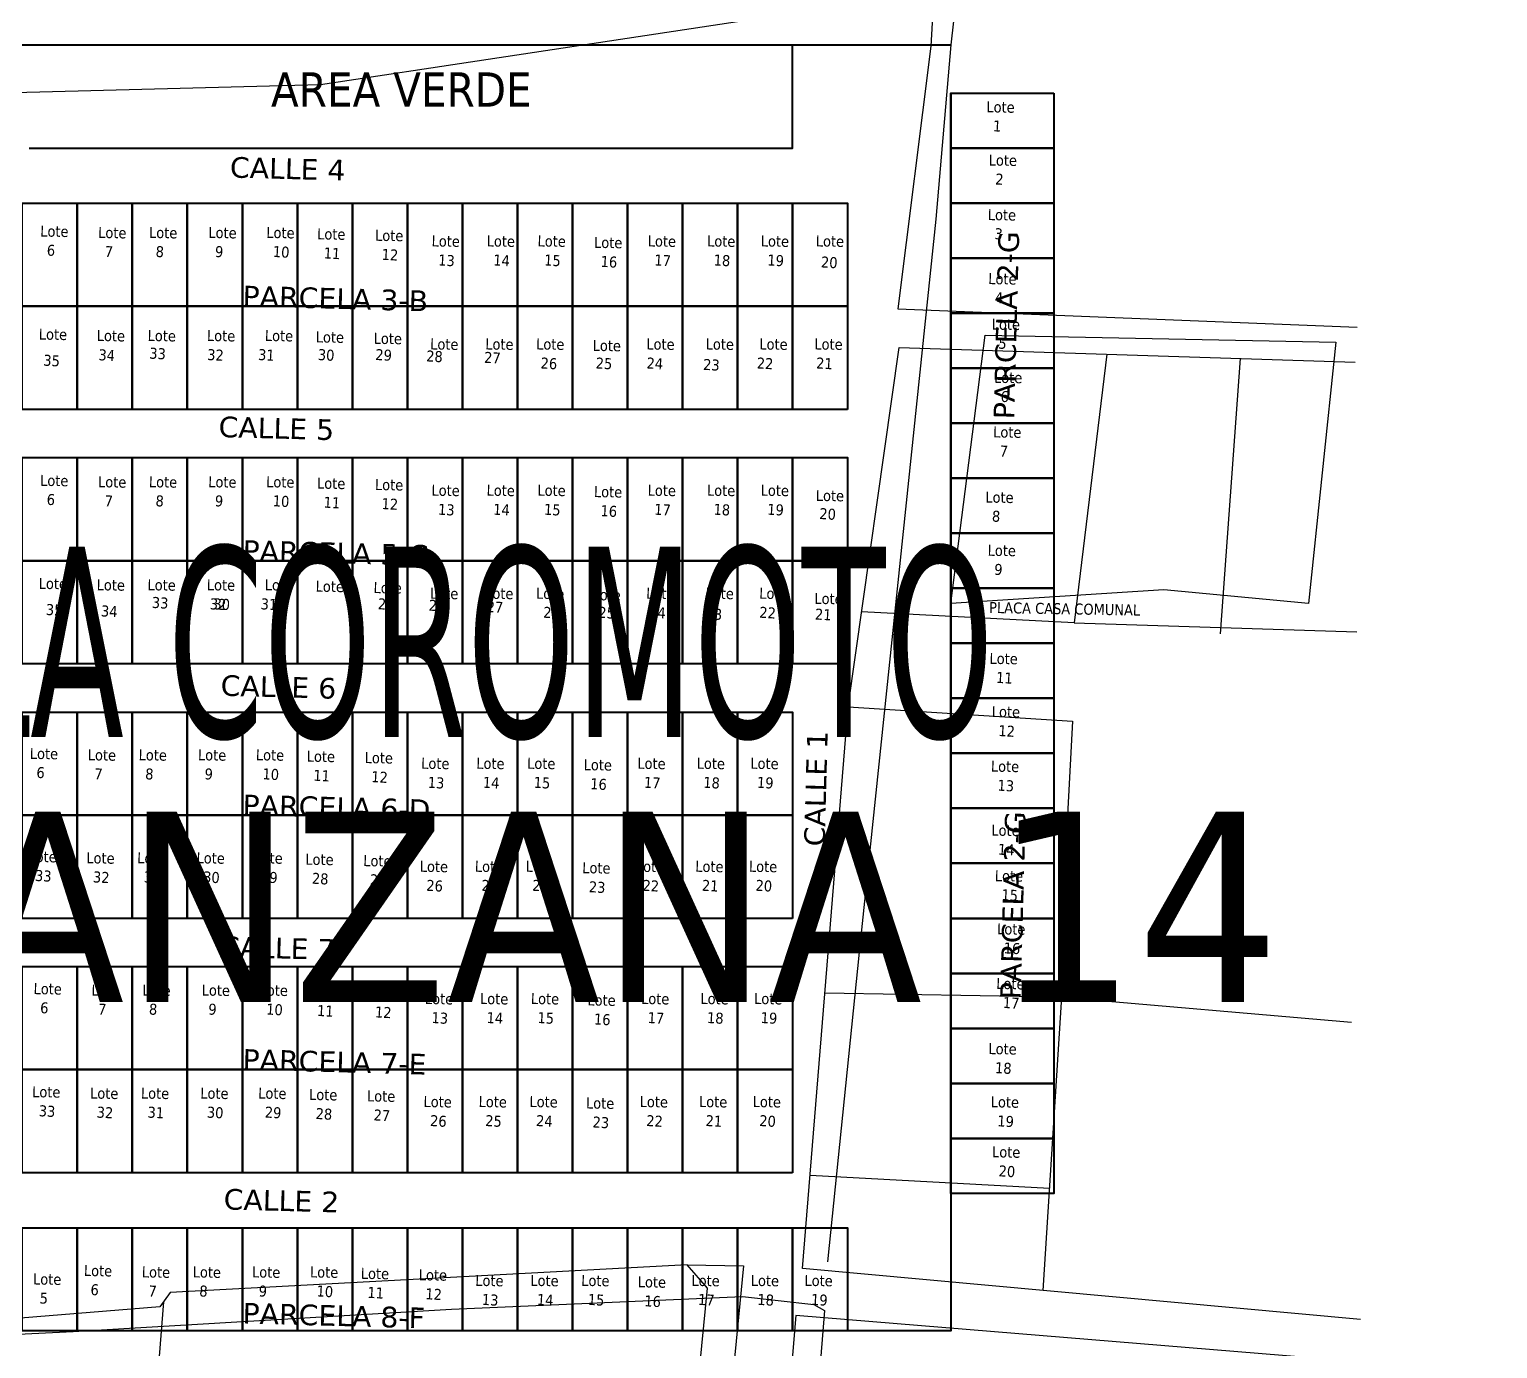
# Model space of a CAD drawing. Header units: metres. Extents: x 2 to 659295185, y -28 to 1124222152.
# Drawn here: x 659025 to 659238.5, y 1122590.6 to 1122782.5 of the extents above; entities that cross this region are included whole.
import ezdxf

# ---------------------------------------------------------------- set-up
doc = ezdxf.new("R2010")
doc.units = ezdxf.units.M
doc.header["$MEASUREMENT"] = 0
doc.linetypes.add('HIDDEN', pattern=[0.375, 0.25, -0.125])
doc.layers.add('area verde', color=76, linetype='CONTINUOUS', lineweight=13)
for name, color, linetype in [('CALLES', 1, 'CONTINUOUS'), ('MANZANA', 30, 'CONTINUOUS'), ('Parcelas', 140, 'CONTINUOUS'), ('TEXTOS', 7, 'CONTINUOUS')]:
    doc.layers.add(name, color=color, linetype=linetype)
doc.styles.add('ROMAN', font='verdana.ttf')
doc.styles.get("Standard").update_dxf_attribs({"font": 'tahoma.ttf'})

msp = doc.modelspace()

# ---------------------------------------------------------------- linework, layer by layer
at = {"layer": 'area verde', "lineweight": -3}
for points in [[(659164, 1122738), (659215, 1122737), (659211, 1122699), (659190, 1122701), (659190, 1122701), (659159, 1122699)], [(659164, 1122738), (659215, 1122737), (659211, 1122699), (659190, 1122701), (659190, 1122701), (659159, 1122699), (659164, 1122738)]]:
    msp.add_lwpolyline(points, dxfattribs=at)
at = {"layer": 'MANZANA', "lineweight": -2}
for p, q in [((659163.3398, 1122817.3838), (659159.0107, 1122780.2113)), ((659159.0107, 1122780.2113), (659156.8256, 1122754.8665)), ((659156.8256, 1122754.8665), (659145.6855, 1122648.3082)), ((659145.6855, 1122648.3082), (659141.0678, 1122603.2773)), ((659086.4143, 1122596.3987), (659128.7073, 1122598.2484)), ((659128.7073, 1122598.2484), (659139.1218, 1122597.0786)), ((659139.1218, 1122597.0786), (659140.6555, 1122596.1988)), ((659031.4228, 1122593.1594), (659086.4143, 1122596.3987)), ((659140.6555, 1122596.1988), (659135.1473, 1122529.3724)), ((658979.1606, 1122590.6099), (659031.4228, 1122593.1594))]:
    msp.add_line(p, q, dxfattribs=at)
at = {"layer": 'MANZANA'}
for points in [[(659013.3603, 1122867.19), (659015.3694, 1122773.0913), (659067.3666, 1122774.4718), (659140.5308, 1122785.5154), (659140.9539, 1122793.7243)], [(659474.0885, 1122837.4891), (659158.7441, 1122825.9522), (659156.0999, 1122780.0394), (659151.2923, 1122741.8188), (659218.1181, 1122739.1747)], [(659218.5922, 1122594.8832), (659137.4465, 1122602.3083), (659144.0761, 1122683.9843), (659151.5012, 1122736.2252), (659217.7967, 1122734.1038)], [(659181.7179, 1122735.2583), (659176.9586, 1122696.1827), (659146.0339, 1122697.7594)], [(659201.0903, 1122734.6384), (659198.1732, 1122694.5916)], [(659176.9586, 1122696.1827), (659218.0619, 1122694.8568)], [(659144.0761, 1122683.9843), (659176.6935, 1122681.8629), (659174.572, 1122641.8204)], [(659140.6997, 1122642.388), (659174.572, 1122641.8204), (659217.2663, 1122638.1078)], [(659175.0964, 1122641.7748), (659172.4197, 1122599.1081)], [(659138.5457, 1122615.85), (659173.3516, 1122613.9623)], [(658925.4466, 1122493.0788), (659114.599, 1122507.1915), (659123.6564, 1122599.4507), (659120.7075, 1122602.8209), (659045.5099, 1122598.8188), (659044.0355, 1122596.7124), (658934.9253, 1122587.8656), (658928.3955, 1122581.9678), (658925.4466, 1122493.0788)], [(659120.7075, 1122602.8209), (659128.8776, 1122602.6845), (659110.3442, 1122412.5317), (659104.7842, 1122297.9952), (659099.9655, 1122229.4216), (659089.6095, 1122109.7603)], [(659044.5401, 1122597.4334), (659036.929, 1122501.3965)]]:
    msp.add_lwpolyline(points, dxfattribs=at)
at = {"layer": 'MANZANA', "lineweight": 40}
for points in [[(659159.0107, 1122773.2108), (659159.0107, 1122593.2113), (658961.0106, 1122593.2113), (658961.0107, 1122780.2113), (659159.0107, 1122780.2113)], [(658961.0107, 1122780.2113), (659159.0107, 1122780.2113)], [(659025.0108, 1122765.2112), (659136.0107, 1122765.2112), (659136.0107, 1122780.2113)]]:
    msp.add_lwpolyline(points, dxfattribs=at)
at = {"layer": 'Parcelas', "lineweight": 40}
for points in [[(659174.0107, 1122773.2108), (659174.0107, 1122765.2108), (659159.0107, 1122765.2108), (659159.0107, 1122773.2108), (659174.0107, 1122773.2108)], [(659174.0107, 1122765.2108), (659174.0107, 1122757.2108), (659159.0107, 1122757.2108), (659159.0107, 1122765.2108), (659174.0107, 1122765.2108)], [(659032.0107, 1122742.2117), (659024.0107, 1122742.2117), (659024.0107, 1122757.2117), (659032.0107, 1122757.2117), (659032.0107, 1122742.2117)], [(659040.0107, 1122742.2117), (659032.0107, 1122742.2117), (659032.0107, 1122757.2117), (659040.0107, 1122757.2117), (659040.0107, 1122742.2117)], [(659048.0107, 1122742.2117), (659040.0107, 1122742.2117), (659040.0107, 1122757.2117), (659048.0107, 1122757.2117), (659048.0107, 1122742.2117)], [(659056.0107, 1122742.2116), (659048.0107, 1122742.2116), (659048.0107, 1122757.2116), (659056.0107, 1122757.2116), (659056.0107, 1122742.2116)], [(659064.0107, 1122742.2116), (659056.0107, 1122742.2116), (659056.0107, 1122757.2116), (659064.0107, 1122757.2116), (659064.0107, 1122742.2116)], [(659072.0107, 1122742.2116), (659064.0107, 1122742.2116), (659064.0107, 1122757.2116), (659072.0107, 1122757.2116), (659072.0107, 1122742.2116)], [(659080.0107, 1122742.2115), (659072.0107, 1122742.2115), (659072.0107, 1122757.2115), (659080.0107, 1122757.2115), (659080.0107, 1122742.2115)], [(659088.0107, 1122742.2115), (659080.0107, 1122742.2115), (659080.0107, 1122757.2115), (659088.0107, 1122757.2115), (659088.0107, 1122742.2115)], [(659096.0107, 1122742.2115), (659088.0107, 1122742.2115), (659088.0107, 1122757.2115), (659096.0107, 1122757.2115), (659096.0107, 1122742.2115)], [(659104.0107, 1122742.2115), (659096.0107, 1122742.2115), (659096.0107, 1122757.2115), (659104.0107, 1122757.2115), (659104.0107, 1122742.2115)], [(659112.0107, 1122742.2114), (659104.0107, 1122742.2114), (659104.0107, 1122757.2114), (659112.0107, 1122757.2114), (659112.0107, 1122742.2114)], [(659120.0107, 1122742.2114), (659112.0107, 1122742.2114), (659112.0107, 1122757.2114), (659120.0107, 1122757.2114), (659120.0107, 1122742.2114)], [(659128.0107, 1122742.2114), (659120.0107, 1122742.2114), (659120.0107, 1122757.2114), (659128.0107, 1122757.2114), (659128.0107, 1122742.2114)], [(659136.0107, 1122742.2113), (659128.0107, 1122742.2113), (659128.0107, 1122757.2113), (659136.0107, 1122757.2113), (659136.0107, 1122742.2113)], [(659144.0107, 1122742.2113), (659136.0107, 1122742.2113), (659136.0107, 1122757.2113), (659144.0107, 1122757.2113), (659144.0107, 1122742.2113)], [(659174.0107, 1122757.2108), (659174.0107, 1122749.2108), (659159.0107, 1122749.2108), (659159.0107, 1122757.2108), (659174.0107, 1122757.2108)], [(659174.0107, 1122749.2109), (659174.0107, 1122741.2109), (659159.0107, 1122741.2109), (659159.0107, 1122749.2109), (659174.0107, 1122749.2109)], [(659032.0107, 1122727.2117), (659024.0107, 1122727.2117), (659024.0107, 1122742.2117), (659032.0107, 1122742.2117), (659032.0107, 1122727.2117)], [(659040.0107, 1122727.2117), (659032.0107, 1122727.2117), (659032.0107, 1122742.2117), (659040.0107, 1122742.2117), (659040.0107, 1122727.2117)], [(659048.0107, 1122727.2117), (659040.0107, 1122727.2117), (659040.0107, 1122742.2117), (659048.0107, 1122742.2117), (659048.0107, 1122727.2117)], [(659056.0107, 1122727.2116), (659048.0107, 1122727.2116), (659048.0107, 1122742.2116), (659056.0107, 1122742.2116), (659056.0107, 1122727.2116)], [(659064.0107, 1122727.2116), (659056.0107, 1122727.2116), (659056.0107, 1122742.2116), (659064.0107, 1122742.2116), (659064.0107, 1122727.2116)], [(659072.0107, 1122727.2116), (659064.0107, 1122727.2116), (659064.0107, 1122742.2116), (659072.0107, 1122742.2116), (659072.0107, 1122727.2116)], [(659080.0107, 1122727.2115), (659072.0107, 1122727.2115), (659072.0107, 1122742.2115), (659080.0107, 1122742.2115), (659080.0107, 1122727.2115)], [(659088.0107, 1122727.2115), (659080.0107, 1122727.2115), (659080.0107, 1122742.2115), (659088.0107, 1122742.2115), (659088.0107, 1122727.2115)], [(659096.0107, 1122727.2115), (659088.0107, 1122727.2115), (659088.0107, 1122742.2115), (659096.0107, 1122742.2115), (659096.0107, 1122727.2115)], [(659104.0107, 1122727.2115), (659096.0107, 1122727.2115), (659096.0107, 1122742.2115), (659104.0107, 1122742.2115), (659104.0107, 1122727.2115)], [(659112.0107, 1122727.2114), (659104.0107, 1122727.2114), (659104.0107, 1122742.2114), (659112.0107, 1122742.2114), (659112.0107, 1122727.2114)], [(659120.0107, 1122727.2114), (659112.0107, 1122727.2114), (659112.0107, 1122742.2114), (659120.0107, 1122742.2114), (659120.0107, 1122727.2114)], [(659128.0107, 1122727.2114), (659120.0107, 1122727.2114), (659120.0107, 1122742.2114), (659128.0107, 1122742.2114), (659128.0107, 1122727.2114)], [(659136.0107, 1122727.2113), (659128.0107, 1122727.2113), (659128.0107, 1122742.2113), (659136.0107, 1122742.2113), (659136.0107, 1122727.2113)], [(659144.0107, 1122727.2113), (659136.0107, 1122727.2113), (659136.0107, 1122742.2113), (659144.0107, 1122742.2113), (659144.0107, 1122727.2113)], [(659174.0107, 1122741.2109), (659174.0107, 1122733.2109), (659159.0107, 1122733.2109), (659159.0107, 1122741.2109), (659174.0107, 1122741.2109)], [(659174.0107, 1122733.2109), (659174.0107, 1122725.2109), (659159.0107, 1122725.2109), (659159.0107, 1122733.2109), (659174.0107, 1122733.2109)], [(659174.0107, 1122725.211), (659174.0107, 1122717.211), (659159.0107, 1122717.211), (659159.0107, 1122725.211), (659174.0107, 1122725.211)], [(659032.0107, 1122705.2117), (659024.0107, 1122705.2117), (659024.0107, 1122720.2117), (659032.0107, 1122720.2117), (659032.0107, 1122705.2117)], [(659040.0107, 1122705.2117), (659032.0107, 1122705.2117), (659032.0107, 1122720.2117), (659040.0107, 1122720.2117), (659040.0107, 1122705.2117)], [(659048.0107, 1122705.2117), (659040.0107, 1122705.2117), (659040.0107, 1122720.2117), (659048.0107, 1122720.2117), (659048.0107, 1122705.2117)], [(659056.0107, 1122705.2116), (659048.0107, 1122705.2116), (659048.0107, 1122720.2116), (659056.0107, 1122720.2116), (659056.0107, 1122705.2116)], [(659064.0107, 1122705.2116), (659056.0107, 1122705.2116), (659056.0107, 1122720.2116), (659064.0107, 1122720.2116), (659064.0107, 1122705.2116)], [(659072.0107, 1122705.2116), (659064.0107, 1122705.2116), (659064.0107, 1122720.2116), (659072.0107, 1122720.2116), (659072.0107, 1122705.2116)], [(659080.0107, 1122705.2115), (659072.0107, 1122705.2115), (659072.0107, 1122720.2115), (659080.0107, 1122720.2115), (659080.0107, 1122705.2115)], [(659088.0107, 1122705.2115), (659080.0107, 1122705.2115), (659080.0107, 1122720.2115), (659088.0107, 1122720.2115), (659088.0107, 1122705.2115)], [(659096.0107, 1122705.2115), (659088.0107, 1122705.2115), (659088.0107, 1122720.2115), (659096.0107, 1122720.2115), (659096.0107, 1122705.2115)], [(659104.0107, 1122705.2115), (659096.0107, 1122705.2115), (659096.0107, 1122720.2115), (659104.0107, 1122720.2115), (659104.0107, 1122705.2115)], [(659112.0107, 1122705.2114), (659104.0107, 1122705.2114), (659104.0107, 1122720.2114), (659112.0107, 1122720.2114), (659112.0107, 1122705.2114)], [(659120.0107, 1122705.2114), (659112.0107, 1122705.2114), (659112.0107, 1122720.2114), (659120.0107, 1122720.2114), (659120.0107, 1122705.2114)], [(659128.0107, 1122705.2114), (659120.0107, 1122705.2114), (659120.0107, 1122720.2114), (659128.0107, 1122720.2114), (659128.0107, 1122705.2114)], [(659136.0107, 1122705.2113), (659128.0107, 1122705.2113), (659128.0107, 1122720.2113), (659136.0107, 1122720.2113), (659136.0107, 1122705.2113)], [(659144.0107, 1122705.2113), (659136.0107, 1122705.2113), (659136.0107, 1122720.2113), (659144.0107, 1122720.2113), (659144.0107, 1122705.2113)], [(659174.0107, 1122717.211), (659174.0107, 1122709.211), (659159.0107, 1122709.211), (659159.0107, 1122717.211), (659174.0107, 1122717.211)], [(659174.0107, 1122709.211), (659174.0107, 1122701.211), (659159.0107, 1122701.211), (659159.0107, 1122709.211), (659174.0107, 1122709.211)], [(659032.0107, 1122690.2117), (659024.0107, 1122690.2117), (659024.0107, 1122705.2117), (659032.0107, 1122705.2117), (659032.0107, 1122690.2117)], [(659040.0107, 1122690.2117), (659032.0107, 1122690.2117), (659032.0107, 1122705.2117), (659040.0107, 1122705.2117), (659040.0107, 1122690.2117)], [(659048.0107, 1122690.2117), (659040.0107, 1122690.2117), (659040.0107, 1122705.2117), (659048.0107, 1122705.2117), (659048.0107, 1122690.2117)], [(659056.0107, 1122690.2116), (659048.0107, 1122690.2116), (659048.0107, 1122705.2116), (659056.0107, 1122705.2116), (659056.0107, 1122690.2116)], [(659064.0107, 1122690.2116), (659056.0107, 1122690.2116), (659056.0107, 1122705.2116), (659064.0107, 1122705.2116), (659064.0107, 1122690.2116)], [(659072.0107, 1122690.2116), (659064.0107, 1122690.2116), (659064.0107, 1122705.2116), (659072.0107, 1122705.2116), (659072.0107, 1122690.2116)], [(659080.0107, 1122690.2115), (659072.0107, 1122690.2115), (659072.0107, 1122705.2115), (659080.0107, 1122705.2115), (659080.0107, 1122690.2115)], [(659088.0107, 1122690.2115), (659080.0107, 1122690.2115), (659080.0107, 1122705.2115), (659088.0107, 1122705.2115), (659088.0107, 1122690.2115)], [(659096.0107, 1122690.2115), (659088.0107, 1122690.2115), (659088.0107, 1122705.2115), (659096.0107, 1122705.2115), (659096.0107, 1122690.2115)], [(659104.0107, 1122690.2115), (659096.0107, 1122690.2115), (659096.0107, 1122705.2115), (659104.0107, 1122705.2115), (659104.0107, 1122690.2115)], [(659112.0107, 1122690.2114), (659104.0107, 1122690.2114), (659104.0107, 1122705.2114), (659112.0107, 1122705.2114), (659112.0107, 1122690.2114)], [(659120.0107, 1122690.2114), (659112.0107, 1122690.2114), (659112.0107, 1122705.2114), (659120.0107, 1122705.2114), (659120.0107, 1122690.2114)], [(659128.0107, 1122690.2114), (659120.0107, 1122690.2114), (659120.0107, 1122705.2114), (659128.0107, 1122705.2114), (659128.0107, 1122690.2114)], [(659136.0107, 1122690.2113), (659128.0107, 1122690.2113), (659128.0107, 1122705.2113), (659136.0107, 1122705.2113), (659136.0107, 1122690.2113)], [(659144.0107, 1122690.2113), (659136.0107, 1122690.2113), (659136.0107, 1122705.2113), (659144.0107, 1122705.2113), (659144.0107, 1122690.2113)], [(659174.0108, 1122701.211), (659174.0108, 1122693.211), (659159.0108, 1122693.211), (659159.0108, 1122701.211), (659174.0108, 1122701.211)], [(659174.0107, 1122693.211), (659174.0107, 1122685.211), (659159.0107, 1122685.211), (659159.0107, 1122693.211), (659174.0107, 1122693.211)], [(659174.0107, 1122685.211), (659174.0107, 1122677.211), (659159.0107, 1122677.211), (659159.0107, 1122685.211), (659174.0107, 1122685.211)], [(659032.0107, 1122668.2117), (659024.0107, 1122668.2117), (659024.0107, 1122683.2117), (659032.0107, 1122683.2117), (659032.0107, 1122668.2117)], [(659040.0107, 1122668.2116), (659032.0107, 1122668.2116), (659032.0107, 1122683.2116), (659040.0107, 1122683.2116), (659040.0107, 1122668.2116)], [(659048.0107, 1122668.2116), (659040.0107, 1122668.2116), (659040.0107, 1122683.2116), (659048.0107, 1122683.2116), (659048.0107, 1122668.2116)], [(659056.0107, 1122668.2116), (659048.0107, 1122668.2116), (659048.0107, 1122683.2116), (659056.0107, 1122683.2116), (659056.0107, 1122668.2116)], [(659064.0107, 1122668.2116), (659056.0107, 1122668.2116), (659056.0107, 1122683.2116), (659064.0107, 1122683.2116), (659064.0107, 1122668.2116)], [(659072.0107, 1122668.2115), (659064.0107, 1122668.2115), (659064.0107, 1122683.2115), (659072.0107, 1122683.2115), (659072.0107, 1122668.2115)], [(659080.0107, 1122668.2115), (659072.0107, 1122668.2115), (659072.0107, 1122683.2115), (659080.0107, 1122683.2115), (659080.0107, 1122668.2115)], [(659088.0107, 1122668.2115), (659080.0107, 1122668.2115), (659080.0107, 1122683.2115), (659088.0107, 1122683.2115), (659088.0107, 1122668.2115)], [(659096.0107, 1122668.2115), (659088.0107, 1122668.2115), (659088.0107, 1122683.2115), (659096.0107, 1122683.2115), (659096.0107, 1122668.2115)], [(659104.0107, 1122668.2114), (659096.0107, 1122668.2114), (659096.0107, 1122683.2114), (659104.0107, 1122683.2114), (659104.0107, 1122668.2114)], [(659112.0107, 1122668.2114), (659104.0107, 1122668.2114), (659104.0107, 1122683.2114), (659112.0107, 1122683.2114), (659112.0107, 1122668.2114)], [(659120.0107, 1122668.2114), (659112.0107, 1122668.2114), (659112.0107, 1122683.2114), (659120.0107, 1122683.2114), (659120.0107, 1122668.2114)], [(659128.0107, 1122668.2113), (659120.0107, 1122668.2113), (659120.0107, 1122683.2113), (659128.0107, 1122683.2113), (659128.0107, 1122668.2113)], [(659136.0107, 1122668.2113), (659128.0107, 1122668.2113), (659128.0107, 1122683.2113), (659136.0107, 1122683.2113), (659136.0107, 1122668.2113)], [(659174.0107, 1122677.2111), (659174.0107, 1122669.2111), (659159.0107, 1122669.2111), (659159.0107, 1122677.2111), (659174.0107, 1122677.2111)], [(659174.0107, 1122669.2111), (659174.0107, 1122661.2111), (659159.0107, 1122661.2111), (659159.0107, 1122669.2111), (659174.0107, 1122669.2111)], [(659032.0107, 1122653.2117), (659024.0107, 1122653.2117), (659024.0107, 1122668.2117), (659032.0107, 1122668.2117), (659032.0107, 1122653.2117)], [(659040.0107, 1122653.2116), (659032.0107, 1122653.2116), (659032.0107, 1122668.2116), (659040.0107, 1122668.2116), (659040.0107, 1122653.2116)], [(659048.0107, 1122653.2116), (659040.0107, 1122653.2116), (659040.0107, 1122668.2116), (659048.0107, 1122668.2116), (659048.0107, 1122653.2116)], [(659056.0107, 1122653.2116), (659048.0107, 1122653.2116), (659048.0107, 1122668.2116), (659056.0107, 1122668.2116), (659056.0107, 1122653.2116)], [(659064.0107, 1122653.2116), (659056.0107, 1122653.2116), (659056.0107, 1122668.2116), (659064.0107, 1122668.2116), (659064.0107, 1122653.2116)], [(659072.0107, 1122653.2115), (659064.0107, 1122653.2115), (659064.0107, 1122668.2115), (659072.0107, 1122668.2115), (659072.0107, 1122653.2115)], [(659080.0107, 1122653.2115), (659072.0107, 1122653.2115), (659072.0107, 1122668.2115), (659080.0107, 1122668.2115), (659080.0107, 1122653.2115)], [(659088.0107, 1122653.2115), (659080.0107, 1122653.2115), (659080.0107, 1122668.2115), (659088.0107, 1122668.2115), (659088.0107, 1122653.2115)], [(659096.0107, 1122653.2115), (659088.0107, 1122653.2115), (659088.0107, 1122668.2115), (659096.0107, 1122668.2115), (659096.0107, 1122653.2115)], [(659104.0107, 1122653.2114), (659096.0107, 1122653.2114), (659096.0107, 1122668.2114), (659104.0107, 1122668.2114), (659104.0107, 1122653.2114)], [(659112.0107, 1122653.2114), (659104.0107, 1122653.2114), (659104.0107, 1122668.2114), (659112.0107, 1122668.2114), (659112.0107, 1122653.2114)], [(659120.0107, 1122653.2114), (659112.0107, 1122653.2114), (659112.0107, 1122668.2114), (659120.0107, 1122668.2114), (659120.0107, 1122653.2114)], [(659128.0107, 1122653.2113), (659120.0107, 1122653.2113), (659120.0107, 1122668.2113), (659128.0107, 1122668.2113), (659128.0107, 1122653.2113)], [(659136.0107, 1122653.2113), (659128.0107, 1122653.2113), (659128.0107, 1122668.2113), (659136.0107, 1122668.2113), (659136.0107, 1122653.2113)], [(659174.0107, 1122661.2111), (659174.0107, 1122653.2111), (659159.0107, 1122653.2111), (659159.0107, 1122661.2111), (659174.0107, 1122661.2111)], [(659174.0107, 1122653.2112), (659174.0107, 1122645.2112), (659159.0107, 1122645.2112), (659159.0107, 1122653.2112), (659174.0107, 1122653.2112)], [(659032.0107, 1122631.2117), (659024.0107, 1122631.2117), (659024.0107, 1122646.2117), (659032.0107, 1122646.2117), (659032.0107, 1122631.2117)], [(659040.0107, 1122631.2116), (659032.0107, 1122631.2116), (659032.0107, 1122646.2116), (659040.0107, 1122646.2116), (659040.0107, 1122631.2116)], [(659048.0107, 1122631.2116), (659040.0107, 1122631.2116), (659040.0107, 1122646.2116), (659048.0107, 1122646.2116), (659048.0107, 1122631.2116)], [(659056.0107, 1122631.2116), (659048.0107, 1122631.2116), (659048.0107, 1122646.2116), (659056.0107, 1122646.2116), (659056.0107, 1122631.2116)], [(659064.0107, 1122631.2116), (659056.0107, 1122631.2116), (659056.0107, 1122646.2116), (659064.0107, 1122646.2116), (659064.0107, 1122631.2116)], [(659072.0107, 1122631.2115), (659064.0107, 1122631.2115), (659064.0107, 1122646.2115), (659072.0107, 1122646.2115), (659072.0107, 1122631.2115)], [(659080.0107, 1122631.2115), (659072.0107, 1122631.2115), (659072.0107, 1122646.2115), (659080.0107, 1122646.2115), (659080.0107, 1122631.2115)], [(659088.0107, 1122631.2115), (659080.0107, 1122631.2115), (659080.0107, 1122646.2115), (659088.0107, 1122646.2115), (659088.0107, 1122631.2115)], [(659096.0107, 1122631.2115), (659088.0107, 1122631.2115), (659088.0107, 1122646.2115), (659096.0107, 1122646.2115), (659096.0107, 1122631.2115)], [(659104.0107, 1122631.2114), (659096.0107, 1122631.2114), (659096.0107, 1122646.2114), (659104.0107, 1122646.2114), (659104.0107, 1122631.2114)], [(659112.0107, 1122631.2114), (659104.0107, 1122631.2114), (659104.0107, 1122646.2114), (659112.0107, 1122646.2114), (659112.0107, 1122631.2114)], [(659120.0107, 1122631.2114), (659112.0107, 1122631.2114), (659112.0107, 1122646.2114), (659120.0107, 1122646.2114), (659120.0107, 1122631.2114)], [(659128.0107, 1122631.2113), (659120.0107, 1122631.2113), (659120.0107, 1122646.2113), (659128.0107, 1122646.2113), (659128.0107, 1122631.2113)], [(659136.0107, 1122631.2113), (659128.0107, 1122631.2113), (659128.0107, 1122646.2113), (659136.0107, 1122646.2113), (659136.0107, 1122631.2113)], [(659174.0107, 1122645.2112), (659174.0107, 1122637.2112), (659159.0107, 1122637.2112), (659159.0107, 1122645.2112), (659174.0107, 1122645.2112)], [(659174.0107, 1122637.2112), (659174.0107, 1122629.2112), (659159.0107, 1122629.2112), (659159.0107, 1122637.2112), (659174.0107, 1122637.2112)], [(659032.0107, 1122616.2117), (659024.0107, 1122616.2117), (659024.0107, 1122631.2117), (659032.0107, 1122631.2117), (659032.0107, 1122616.2117)], [(659040.0107, 1122616.2116), (659032.0107, 1122616.2116), (659032.0107, 1122631.2116), (659040.0107, 1122631.2116), (659040.0107, 1122616.2116)], [(659048.0107, 1122616.2116), (659040.0107, 1122616.2116), (659040.0107, 1122631.2116), (659048.0107, 1122631.2116), (659048.0107, 1122616.2116)], [(659056.0107, 1122616.2116), (659048.0107, 1122616.2116), (659048.0107, 1122631.2116), (659056.0107, 1122631.2116), (659056.0107, 1122616.2116)], [(659064.0107, 1122616.2116), (659056.0107, 1122616.2116), (659056.0107, 1122631.2116), (659064.0107, 1122631.2116), (659064.0107, 1122616.2116)], [(659072.0107, 1122616.2115), (659064.0107, 1122616.2115), (659064.0107, 1122631.2115), (659072.0107, 1122631.2115), (659072.0107, 1122616.2115)], [(659080.0107, 1122616.2115), (659072.0107, 1122616.2115), (659072.0107, 1122631.2115), (659080.0107, 1122631.2115), (659080.0107, 1122616.2115)], [(659088.0107, 1122616.2115), (659080.0107, 1122616.2115), (659080.0107, 1122631.2115), (659088.0107, 1122631.2115), (659088.0107, 1122616.2115)], [(659096.0107, 1122616.2115), (659088.0107, 1122616.2115), (659088.0107, 1122631.2115), (659096.0107, 1122631.2115), (659096.0107, 1122616.2115)], [(659104.0107, 1122616.2114), (659096.0107, 1122616.2114), (659096.0107, 1122631.2114), (659104.0107, 1122631.2114), (659104.0107, 1122616.2114)], [(659112.0107, 1122616.2114), (659104.0107, 1122616.2114), (659104.0107, 1122631.2114), (659112.0107, 1122631.2114), (659112.0107, 1122616.2114)], [(659120.0107, 1122616.2114), (659112.0107, 1122616.2114), (659112.0107, 1122631.2114), (659120.0107, 1122631.2114), (659120.0107, 1122616.2114)], [(659128.0107, 1122616.2113), (659120.0107, 1122616.2113), (659120.0107, 1122631.2113), (659128.0107, 1122631.2113), (659128.0107, 1122616.2113)], [(659136.0107, 1122616.2113), (659128.0107, 1122616.2113), (659128.0107, 1122631.2113), (659136.0107, 1122631.2113), (659136.0107, 1122616.2113)], [(659174.0107, 1122629.2112), (659174.0107, 1122621.2112), (659159.0107, 1122621.2112), (659159.0107, 1122629.2112), (659174.0107, 1122629.2112)], [(659174.0107, 1122621.2113), (659174.0107, 1122613.2113), (659159.0107, 1122613.2113), (659159.0107, 1122621.2113), (659174.0107, 1122621.2113)], [(659032.0107, 1122593.2117), (659024.0107, 1122593.2117), (659024.0107, 1122608.2117), (659032.0107, 1122608.2117), (659032.0107, 1122593.2117)], [(659040.0107, 1122593.2116), (659032.0107, 1122593.2116), (659032.0107, 1122608.2116), (659040.0107, 1122608.2116), (659040.0107, 1122593.2116)], [(659048.0107, 1122593.2116), (659040.0107, 1122593.2116), (659040.0107, 1122608.2116), (659048.0107, 1122608.2116), (659048.0107, 1122593.2116)], [(659056.0107, 1122593.2116), (659048.0107, 1122593.2116), (659048.0107, 1122608.2116), (659056.0107, 1122608.2116), (659056.0107, 1122593.2116)], [(659064.0107, 1122593.2116), (659056.0107, 1122593.2116), (659056.0107, 1122608.2116), (659064.0107, 1122608.2116), (659064.0107, 1122593.2116)], [(659072.0107, 1122593.2115), (659064.0107, 1122593.2115), (659064.0107, 1122608.2115), (659072.0107, 1122608.2115), (659072.0107, 1122593.2115)], [(659080.0107, 1122593.2115), (659072.0107, 1122593.2115), (659072.0107, 1122608.2115), (659080.0107, 1122608.2115), (659080.0107, 1122593.2115)], [(659088.0107, 1122593.2115), (659080.0107, 1122593.2115), (659080.0107, 1122608.2115), (659088.0107, 1122608.2115), (659088.0107, 1122593.2115)], [(659096.0107, 1122593.2114), (659088.0107, 1122593.2114), (659088.0107, 1122608.2114), (659096.0107, 1122608.2114), (659096.0107, 1122593.2114)], [(659104.0107, 1122593.2114), (659096.0107, 1122593.2114), (659096.0107, 1122608.2114), (659104.0107, 1122608.2114), (659104.0107, 1122593.2114)], [(659112.0107, 1122593.2114), (659104.0107, 1122593.2114), (659104.0107, 1122608.2114), (659112.0107, 1122608.2114), (659112.0107, 1122593.2114)], [(659120.0107, 1122593.2114), (659112.0107, 1122593.2114), (659112.0107, 1122608.2114), (659120.0107, 1122608.2114), (659120.0107, 1122593.2114)], [(659128.0107, 1122593.2113), (659120.0107, 1122593.2113), (659120.0107, 1122608.2113), (659128.0107, 1122608.2113), (659128.0107, 1122593.2113)], [(659136.0107, 1122593.2113), (659128.0107, 1122593.2113), (659128.0107, 1122608.2113), (659136.0107, 1122608.2113), (659136.0107, 1122593.2113)], [(659144.0107, 1122593.2113), (659136.0107, 1122593.2113), (659136.0107, 1122608.2113), (659144.0107, 1122608.2113), (659144.0107, 1122593.2113)]]:
    msp.add_lwpolyline(points, dxfattribs=at)
at = {"layer": 'Parcelas'}
msp.add_lwpolyline([(659218.4432, 1122588.7082), (659136.5053, 1122595.4486), (659128.9223, 1122505.0851), (659194.2199, 1122491.6043), (659218.4432, 1122489.7086)], dxfattribs=at)

# ---------------------------------------------------------------- texts
at = {"layer": 'CALLES', "color": 0, "style": 'ROMAN'}
for s, rotation, p in [('CALLE 4', 358.449053, (659054.1751, 1122760.937)), ('PARCELA 2-G', 88.449053, (659168.2245, 1122725.7474)), ('PARCELA 3-B', 358.449053, (659056.0107, 1122742.2116)), ('CALLE 5', 358.449053, (659052.5244, 1122723.2013)), ('PARCELA 5-C', 358.449053, (659056.0107, 1122705.2116)), ('CALLE 6', 358.449053, (659052.8283, 1122685.5935)), ('CALLE 1', 88.449053, (659140.6724, 1122663.6484)), ('PARCELA 6-D', 358.449053, (659056.0107, 1122668.2116)), ('PARCELA 2-G', 88.449053, (659169.1766, 1122641.3995)), ('CALLE 7', 358.449053, (659052.7226, 1122647.6169)), ('PARCELA 7-E', 358.449053, (659056.0107, 1122631.2116)), ('CALLE 2', 358.449053, (659053.264, 1122610.8951)), ('PARCELA 8-F', 358.449053, (659056.0107, 1122594.3154))]:
    msp.add_text(s, height=3, rotation=rotation, dxfattribs=at).set_placement(p)
at = {"layer": 'Parcelas', "lineweight": -2}
for s, rotation, p in [('Lote', 358.999452, (659164.1821, 1122770.4124)), ('1', 356.605248, (659165.1155, 1122767.6568)), ('Lote', 358.999452, (659164.5144, 1122762.679)), ('2', 356.605248, (659165.4478, 1122759.9234)), ('Lote', 358.999452, (659164.3863, 1122754.7402)), ('Lote', 358.999452, (659026.6169, 1122752.3495)), ('Lote', 358.999452, (659035.0389, 1122752.1443)), ('Lote', 358.999452, (659042.4338, 1122752.1443)), ('Lote', 358.999452, (659051.0611, 1122752.1443)), ('Lote', 358.999452, (659059.4831, 1122752.1443)), ('Lote', 358.999452, (659066.878, 1122751.9391)), ('Lote', 358.999452, (659075.2999, 1122751.7339)), ('Lote', 358.999452, (659083.5164, 1122750.913)), ('Lote', 358.999452, (659091.5276, 1122750.913)), ('Lote', 358.999452, (659098.9224, 1122750.913)), ('Lote', 358.999452, (659114.9446, 1122750.913)), ('Lote', 358.999452, (659123.572, 1122750.913)), ('Lote', 358.999452, (659131.3777, 1122750.913)), ('Lote', 358.999452, (659139.3777, 1122750.913)), ('3', 356.605248, (659165.3197, 1122751.9846)), ('6', 356.605248, (659027.5503, 1122749.5939)), ('7', 356.605248, (659035.9723, 1122749.3887)), ('8', 356.605248, (659043.3672, 1122749.3887)), ('9', 356.605248, (659051.9945, 1122749.3887)), ('10', 356.605248, (659060.4165, 1122749.3887)), ('11', 356.605248, (659067.8114, 1122749.1834)), ('12', 356.605248, (659076.2333, 1122748.9782)), ('Lote', 358.999452, (659107.139, 1122750.7078)), ('13', 356.605248, (659084.4498, 1122748.1573)), ('14', 356.605248, (659092.461, 1122748.1573)), ('15', 356.605248, (659099.8558, 1122748.1573)), ('16', 356.605248, (659108.0724, 1122747.9521)), ('17', 356.605248, (659115.878, 1122748.1573)), ('18', 356.605248, (659124.5054, 1122748.1573)), ('19', 356.605248, (659132.3111, 1122748.1573)), ('20', 356.605248, (659140.1057, 1122747.8674)), ('Lote', 358.999452, (659164.4517, 1122745.4329)), ('4', 356.605248, (659165.3851, 1122742.6773)), ('Lote', 358.999452, (659164.9589, 1122738.8158)), ('Lote', 358.999452, (659026.4115, 1122737.3681)), ('Lote', 358.999452, (659034.8335, 1122737.1629)), ('Lote', 358.999452, (659042.2284, 1122737.1629)), ('Lote', 358.999452, (659050.8557, 1122737.1629)), ('Lote', 358.999452, (659059.2777, 1122737.1629)), ('Lote', 358.999452, (659066.6726, 1122736.9577)), ('Lote', 358.999452, (659075.0945, 1122736.7525)), ('Lote', 358.999452, (659083.3111, 1122735.9315)), ('Lote', 358.999452, (659091.3222, 1122735.9315)), ('Lote', 358.999452, (659098.717, 1122735.9315)), ('Lote', 358.999452, (659114.7392, 1122735.9315)), ('Lote', 358.999452, (659123.3666, 1122735.9315)), ('Lote', 358.999452, (659131.1723, 1122735.9315)), ('Lote', 358.999452, (659139.1723, 1122735.9315)), ('5', 356.605248, (659165.8923, 1122736.0601)), ('34', 356.605248, (659035.0494, 1122734.3788)), ('33', 356.605248, (659042.4443, 1122734.6125)), ('32', 356.605248, (659050.8663, 1122734.4072)), ('31', 356.605248, (659058.2611, 1122734.4072)), ('30', 356.605248, (659066.9557, 1122734.4072)), ('29', 356.605248, (659075.3105, 1122734.4072)), ('28', 356.605248, (659082.7053, 1122734.202)), ('27', 356.605248, (659091.1272, 1122733.9968)), ('Lote', 358.999452, (659106.9336, 1122735.7263)), ('35', 356.605248, (659027.0383, 1122733.5863)), ('26', 356.605248, (659099.3438, 1122733.1759)), ('25', 356.605248, (659107.3549, 1122733.1759)), ('24', 356.605248, (659114.7498, 1122733.1759)), ('23', 356.605248, (659122.9664, 1122732.9707)), ('22', 356.605248, (659130.772, 1122733.1759)), ('21', 356.605248, (659139.3994, 1122733.1759)), ('Lote', 358.999452, (659165.2912, 1122731.0823)), ('6', 356.605248, (659166.2246, 1122728.3267)), ('Lote', 358.999452, (659165.1631, 1122723.1436)), ('7', 356.605248, (659166.0965, 1122720.3879)), ('Lote', 358.999452, (659026.5992, 1122716.1046)), ('Lote', 358.999452, (659035.0212, 1122715.8994)), ('Lote', 358.999452, (659042.416, 1122715.8994)), ('Lote', 358.999452, (659051.0434, 1122715.8994)), ('Lote', 358.999452, (659059.4654, 1122715.8994)), ('Lote', 358.999452, (659066.8602, 1122715.6942)), ('Lote', 358.999452, (659075.2821, 1122715.489)), ('Lote', 358.999452, (659083.4987, 1122714.6681)), ('Lote', 358.999452, (659091.5098, 1122714.6681)), ('Lote', 358.999452, (659098.9047, 1122714.6681)), ('Lote', 358.999452, (659114.9269, 1122714.6681)), ('Lote', 358.999452, (659123.5543, 1122714.6681)), ('Lote', 358.999452, (659131.36, 1122714.6681)), ('6', 356.605248, (659027.5326, 1122713.349)), ('7', 356.605248, (659035.9546, 1122713.1437)), ('8', 356.605248, (659043.3494, 1122713.1437)), ('9', 356.605248, (659051.9768, 1122713.1437)), ('10', 356.605248, (659060.3988, 1122713.1437)), ('11', 356.605248, (659067.7936, 1122712.9385)), ('12', 356.605248, (659076.2155, 1122712.7333)), ('Lote', 358.999452, (659107.1212, 1122714.4628)), ('Lote', 358.999452, (659139.3777, 1122713.913)), ('Lote', 358.999452, (659164.027, 1122713.6677)), ('13', 356.605248, (659084.4321, 1122711.9124)), ('14', 356.605248, (659092.4432, 1122711.9124)), ('15', 356.605248, (659099.8381, 1122711.9124)), ('16', 356.605248, (659108.0546, 1122711.7072)), ('17', 356.605248, (659115.8603, 1122711.9124)), ('18', 356.605248, (659124.4877, 1122711.9124)), ('19', 356.605248, (659132.2934, 1122711.9124)), ('20', 356.605248, (659139.8688, 1122711.284)), ('8', 356.605248, (659164.9604, 1122710.9121)), ('Lote', 358.999452, (659164.3593, 1122705.9343)), ('9', 356.605248, (659165.2927, 1122703.1786)), ('Lote', 358.999452, (659026.3938, 1122701.1232)), ('Lote', 358.999452, (659034.8158, 1122700.918)), ('Lote', 358.999452, (659042.2106, 1122700.918)), ('Lote', 358.999452, (659050.838, 1122700.918)), ('Lote', 358.999452, (659059.26, 1122700.918)), ('Lote', 358.999452, (659066.6548, 1122700.7128)), ('Lote', 358.999452, (659075.0767, 1122700.5075)), ('Lote', 358.999452, (659083.2933, 1122699.6866)), ('Lote', 358.999452, (659091.3044, 1122699.6866)), ('Lote', 358.999452, (659098.6993, 1122699.6866)), ('Lote', 358.999452, (659114.7215, 1122699.6866)), ('Lote', 358.999452, (659123.3489, 1122699.6866)), ('Lote', 358.999452, (659131.1546, 1122699.6866)), ('33', 356.605248, (659042.8158, 1122698.3675)), ('32', 356.605248, (659051.2378, 1122698.1623)), ('30', 356.605248, (659051.7714, 1122698.1623)), ('31', 356.605248, (659058.6326, 1122698.1623)), ('29', 356.605248, (659075.682, 1122698.1623)), ('28', 356.605248, (659083.0768, 1122697.9571)), ('27', 356.605248, (659091.4987, 1122697.7519)), ('Lote', 358.999452, (659106.9158, 1122699.4814)), ('Lote', 358.999452, (659139.1723, 1122698.9315)), ('PLACA CASA COMUNAL', 358.999452, (659164.5763, 1122697.6162)), ('35', 356.605248, (659027.4099, 1122697.3414)), ('34', 356.605248, (659035.421, 1122697.1362)), ('26', 356.605248, (659099.7153, 1122696.931)), ('25', 356.605248, (659107.7264, 1122696.931)), ('24', 356.605248, (659115.1213, 1122696.931)), ('23', 356.605248, (659123.3379, 1122696.7258)), ('22', 356.605248, (659131.1435, 1122696.931)), ('21', 356.605248, (659139.2309, 1122696.6642)), ('Lote', 358.999452, (659164.6329, 1122690.2159)), ('11', 356.605248, (659165.5663, 1122687.4603)), ('Lote', 358.999452, (659164.9652, 1122682.4825)), ('12', 356.605248, (659165.8986, 1122679.7269)), ('Lote', 358.999452, (659025.1028, 1122676.4024)), ('Lote', 358.999452, (659033.5247, 1122676.1972)), ('Lote', 358.999452, (659040.9196, 1122676.1972)), ('Lote', 358.999452, (659049.5469, 1122676.1972)), ('Lote', 358.999452, (659057.9689, 1122676.1972)), ('Lote', 358.999452, (659065.3638, 1122675.992)), ('Lote', 358.999452, (659073.7857, 1122675.7867)), ('Lote', 358.999452, (659082.0023, 1122674.9658)), ('Lote', 358.999452, (659090.0134, 1122674.9658)), ('Lote', 358.999452, (659097.4082, 1122674.9658)), ('Lote', 358.999452, (659105.6248, 1122674.7606)), ('Lote', 358.999452, (659113.4305, 1122674.9658)), ('Lote', 358.999452, (659122.0578, 1122674.9658)), ('Lote', 358.999452, (659129.8635, 1122674.9658)), ('Lote', 358.999452, (659164.8371, 1122674.5437)), ('6', 356.605248, (659026.0362, 1122673.6468)), ('7', 356.605248, (659034.4581, 1122673.4415)), ('8', 356.605248, (659041.853, 1122673.4415)), ('9', 356.605248, (659050.4803, 1122673.4415)), ('10', 356.605248, (659058.9023, 1122673.4415)), ('11', 356.605248, (659066.2972, 1122673.2363)), ('12', 356.605248, (659074.7191, 1122673.0311)), ('13', 356.605248, (659082.9357, 1122672.2102)), ('14', 356.605248, (659090.9468, 1122672.2102)), ('15', 356.605248, (659098.3416, 1122672.2102)), ('16', 356.605248, (659106.5582, 1122672.005)), ('17', 356.605248, (659114.3639, 1122672.2102)), ('18', 356.605248, (659122.9912, 1122672.2102)), ('19', 356.605248, (659130.7969, 1122672.2102)), ('13', 356.605248, (659165.7705, 1122671.7881)), ('Lote', 358.999452, (659164.9024, 1122665.2364)), ('Lote', 358.999452, (659024.8974, 1122661.421)), ('Lote', 358.999452, (659033.3193, 1122661.2158)), ('Lote', 358.999452, (659040.7142, 1122661.2158)), ('Lote', 358.999452, (659049.3416, 1122661.2158)), ('Lote', 358.999452, (659057.7635, 1122661.2158)), ('14', 356.605248, (659165.8358, 1122662.4808)), ('Lote', 358.999452, (659065.1584, 1122661.0105)), ('Lote', 358.999452, (659073.5803, 1122660.8053)), ('Lote', 358.999452, (659081.7969, 1122659.9844)), ('Lote', 358.999452, (659089.808, 1122659.9844)), ('Lote', 358.999452, (659097.2028, 1122659.9844)), ('Lote', 358.999452, (659105.4194, 1122659.7792)), ('Lote', 358.999452, (659113.2251, 1122659.9844)), ('Lote', 358.999452, (659121.8524, 1122659.9844)), ('Lote', 358.999452, (659129.6581, 1122659.9844)), ('33', 356.605248, (659025.8308, 1122658.6653)), ('32', 356.605248, (659034.2527, 1122658.4601)), ('31', 356.605248, (659041.6476, 1122658.4601)), ('30', 356.605248, (659050.275, 1122658.4601)), ('29', 356.605248, (659058.6969, 1122658.4601)), ('28', 356.605248, (659066.0918, 1122658.2549)), ('27', 356.605248, (659074.5137, 1122658.0497)), ('26', 356.605248, (659082.7303, 1122657.2288)), ('25', 356.605248, (659090.7414, 1122657.2288)), ('24', 356.605248, (659098.1362, 1122657.2288)), ('23', 356.605248, (659106.3528, 1122657.0235)), ('22', 356.605248, (659114.1585, 1122657.2288)), ('21', 356.605248, (659122.7858, 1122657.2288)), ('20', 356.605248, (659130.5915, 1122657.2288)), ('Lote', 358.999452, (659165.4097, 1122658.6193)), ('15', 356.605248, (659166.3431, 1122655.8636)), ('Lote', 358.999452, (659165.742, 1122650.8858)), ('16', 356.605248, (659166.6754, 1122648.1302)), ('Lote', 358.999452, (659025.6462, 1122642.194)), ('Lote', 358.999452, (659034.0682, 1122641.9887)), ('Lote', 358.999452, (659041.4631, 1122641.9887)), ('Lote', 358.999452, (659050.0904, 1122641.9887)), ('Lote', 358.999452, (659058.5124, 1122641.9887)), ('Lote', 358.999452, (659165.6139, 1122642.947)), ('Lote', 358.999452, (659065.9073, 1122641.7835)), ('Lote', 358.999452, (659074.3292, 1122641.5783)), ('Lote', 358.999452, (659082.5457, 1122640.7574)), ('Lote', 358.999452, (659090.5569, 1122640.7574)), ('Lote', 358.999452, (659097.9517, 1122640.7574)), ('Lote', 358.999452, (659106.1683, 1122640.5522)), ('Lote', 358.999452, (659113.9739, 1122640.7574)), ('Lote', 358.999452, (659122.6013, 1122640.7574)), ('Lote', 358.999452, (659130.407, 1122640.7574)), ('17', 356.605248, (659166.5473, 1122640.1914)), ('6', 356.605248, (659026.5796, 1122639.4383)), ('7', 356.605248, (659035.0016, 1122639.2331)), ('8', 356.605248, (659042.3965, 1122639.2331)), ('9', 356.605248, (659051.0238, 1122639.2331)), ('10', 356.605248, (659059.4458, 1122639.2331)), ('11', 356.605248, (659066.8407, 1122639.0279)), ('12', 356.605248, (659075.2626, 1122638.8226)), ('13', 356.605248, (659083.4791, 1122638.0017)), ('14', 356.605248, (659091.4903, 1122638.0017)), ('15', 356.605248, (659098.8851, 1122638.0017)), ('16', 356.605248, (659107.1017, 1122637.7965)), ('17', 356.605248, (659114.9073, 1122638.0017)), ('18', 356.605248, (659123.5347, 1122638.0017)), ('19', 356.605248, (659131.3404, 1122638.0017)), ('Lote', 358.999452, (659164.4777, 1122633.4712)), ('18', 356.605248, (659165.4111, 1122630.7155)), ('Lote', 358.999452, (659025.4408, 1122627.2125)), ('Lote', 358.999452, (659033.8628, 1122627.0073)), ('Lote', 358.999452, (659041.2577, 1122627.0073)), ('Lote', 358.999452, (659049.885, 1122627.0073)), ('Lote', 358.999452, (659058.307, 1122627.0073)), ('Lote', 358.999452, (659065.7019, 1122626.8021)), ('Lote', 358.999452, (659074.1238, 1122626.5969)), ('Lote', 358.999452, (659082.3404, 1122625.776)), ('Lote', 358.999452, (659090.3515, 1122625.776)), ('Lote', 358.999452, (659097.7463, 1122625.776)), ('Lote', 358.999452, (659105.9629, 1122625.5707)), ('Lote', 358.999452, (659113.7685, 1122625.776)), ('Lote', 358.999452, (659122.3959, 1122625.776)), ('Lote', 358.999452, (659130.2016, 1122625.776)), ('Lote', 358.999452, (659164.8101, 1122625.7378)), ('33', 356.605248, (659026.3742, 1122624.4569)), ('32', 356.605248, (659034.7962, 1122624.2517)), ('31', 356.605248, (659042.1911, 1122624.2517)), ('30', 356.605248, (659050.8184, 1122624.2517)), ('29', 356.605248, (659059.2404, 1122624.2517)), ('28', 356.605248, (659066.6353, 1122624.0464)), ('27', 356.605248, (659075.0572, 1122623.8412)), ('26', 356.605248, (659083.2738, 1122623.0203)), ('25', 356.605248, (659091.2849, 1122623.0203)), ('24', 356.605248, (659098.6797, 1122623.0203)), ('23', 356.605248, (659106.8963, 1122622.8151)), ('22', 356.605248, (659114.7019, 1122623.0203)), ('21', 356.605248, (659123.3293, 1122623.0203)), ('20', 356.605248, (659131.135, 1122623.0203)), ('19', 356.605248, (659165.7435, 1122622.9821)), ('Lote', 358.999452, (659165.0034, 1122618.4639)), ('20', 356.605248, (659165.9368, 1122615.7082)), ('Lote', 358.999452, (659025.5724, 1122599.9783)), ('Lote', 358.999452, (659032.9673, 1122601.2096)), ('Lote', 358.999452, (659041.3892, 1122601.0044)), ('Lote', 358.999452, (659048.7841, 1122601.0044)), ('Lote', 358.999452, (659057.4115, 1122601.0044)), ('Lote', 358.999452, (659065.8334, 1122601.0044)), ('Lote', 358.999452, (659073.2283, 1122600.7992)), ('Lote', 358.999452, (659081.6502, 1122600.594)), ('Lote', 358.999452, (659089.8668, 1122599.7731)), ('Lote', 358.999452, (659097.8779, 1122599.7731)), ('Lote', 358.999452, (659105.2727, 1122599.7731)), ('Lote', 358.999452, (659113.4893, 1122599.5679)), ('Lote', 358.999452, (659121.295, 1122599.7731)), ('Lote', 358.999452, (659129.9223, 1122599.7731)), ('Lote', 358.999452, (659137.7281, 1122599.7731)), ('5', 356.605248, (659026.5058, 1122597.2226)), ('6', 356.605248, (659033.9007, 1122598.454)), ('7', 356.605248, (659042.3226, 1122598.2488)), ('8', 356.605248, (659049.7175, 1122598.2488)), ('9', 356.605248, (659058.3449, 1122598.2488)), ('10', 356.605248, (659066.7668, 1122598.2488)), ('11', 356.605248, (659074.1617, 1122598.0436)), ('12', 356.605248, (659082.5836, 1122597.8383)), ('13', 356.605248, (659090.8002, 1122597.0174)), ('14', 356.605248, (659098.8113, 1122597.0174)), ('15', 356.605248, (659106.2061, 1122597.0174)), ('16', 356.605248, (659114.4227, 1122596.8122)), ('17', 356.605248, (659122.2284, 1122597.0174)), ('18', 356.605248, (659130.8557, 1122597.0174)), ('19', 356.605248, (659138.6615, 1122597.0174))]:
    msp.add_text(s, height=1.6, rotation=rotation, dxfattribs=at).set_placement(p)
at = {"layer": 'TEXTOS', "width": 0.611111}
msp.add_text('O.C.V. LA COROMOTO', height=27.699362, dxfattribs=at).set_placement((658945.3027, 1122679.5639))
at = {"layer": 'TEXTOS', "lineweight": 40, "insert": (659060.1782, 1122776.2249), "char_height": 5, "width": 46.712555, "attachment_point": 1}
msp.add_mtext('AREA VERDE', dxfattribs=at)
at = {"layer": 'TEXTOS', "linetype": 'HIDDEN', "lineweight": 40, "insert": (658988.363, 1122668.7392), "char_height": 27.69936, "width": 372.724773, "attachment_point": 1}
msp.add_mtext('MANZANA 14', dxfattribs=at)

doc.saveas('drawing.dxf')
